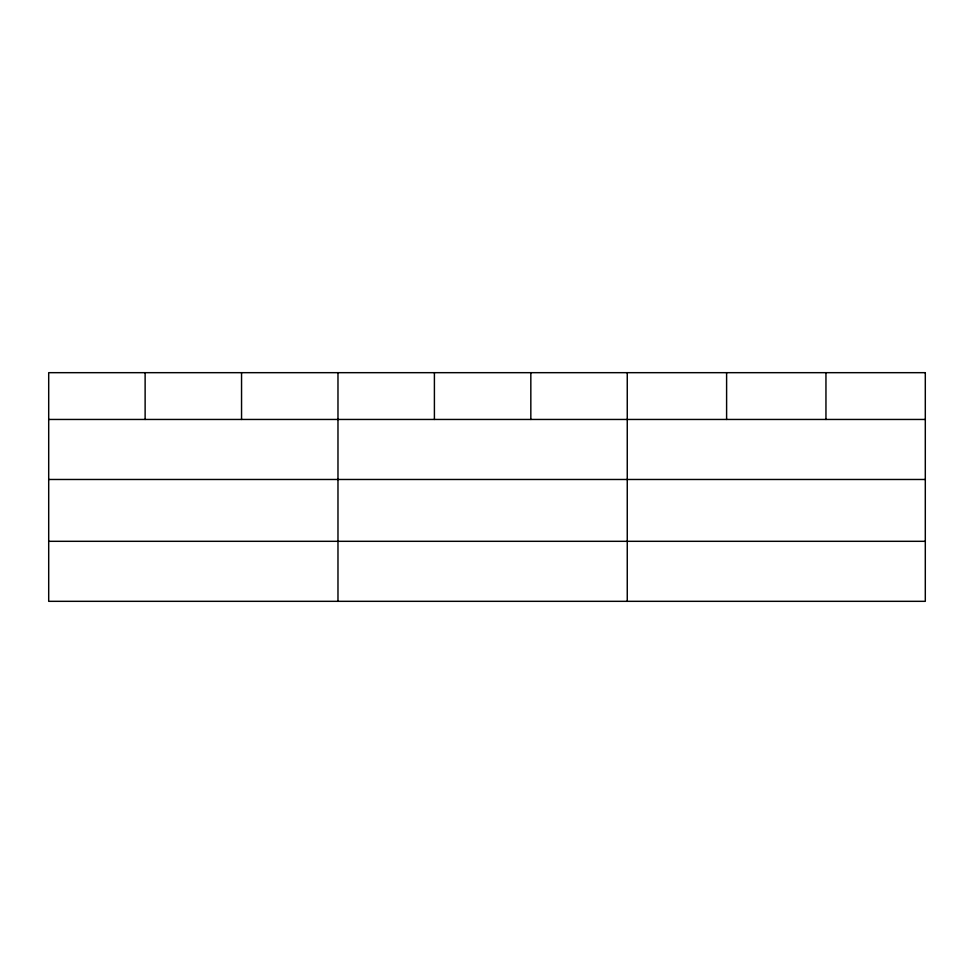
<?xml version="1.0" encoding="UTF-8"?>
<svg xmlns="http://www.w3.org/2000/svg" width="974" height="974" viewBox="0 0 974 974"><rect width="100%" height="100%" fill="white"/><g stroke="black" fill="none" stroke-linecap="round" stroke-linejoin="round"><path stroke-width="1.46" d="M48.7 419.453L925.3 419.453M48.7 479.476L925.3 479.476M48.7 541.313L925.3 541.313M825.952 372.677L825.952 419.453M726.604 372.677L726.604 419.453M627.256 372.677L627.256 601.323M530.83 372.677L530.83 419.453M434.404 372.677L434.404 419.453M337.978 372.677L337.978 601.323M241.552 372.677L241.552 419.453M145.126 372.677L145.126 419.453M925.3 372.677L48.7 372.677L48.7 601.323L925.3 601.323L925.3 372.677"/></g></svg>
